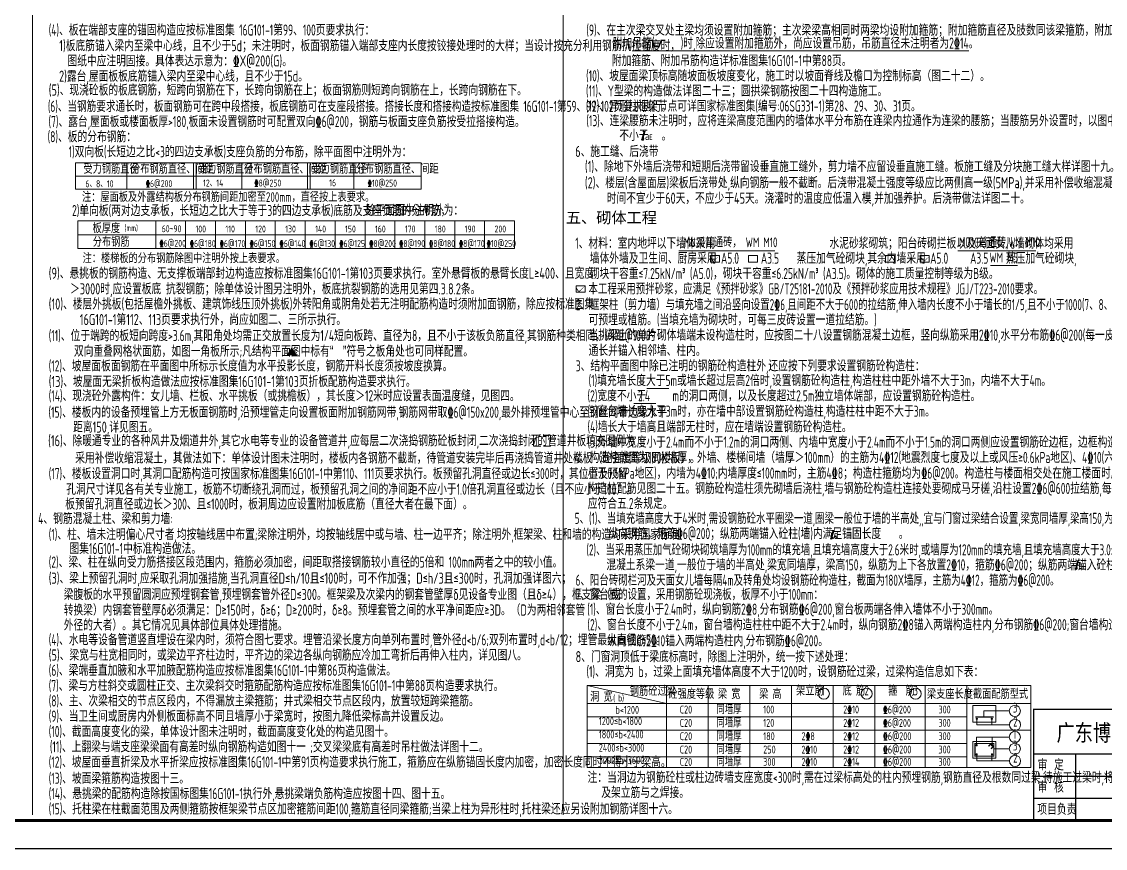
# Model space of a CAD drawing. Extents: x -129922 to 1190196, y -520662 to 139923.
# Drawn here: x -57610 to -18636, y -180559 to -150808 of the extents above; entities that cross this region are included whole.
import ezdxf
from ezdxf.enums import TextEntityAlignment as Align

# ---------------------------------------------------------------- set-up
doc = ezdxf.new("R2010")
doc.units = 0
doc.header["$LTSCALE"] = 1000
doc.header["$MEASUREMENT"] = 0
doc.linetypes.add('DASH', pattern=[0.35, 0.25, -0.1])
for name, color, linetype, lineweight in [('S-墙柱-COLU', 50, 'Continuous', 20), ('S-墙柱-REIN', 1, 'Continuous', 20), ('S-通用-TAB', 7, 'Continuous', 20), ('S-通用-TEXT', 7, 'Continuous', 20)]:
    doc.layers.add(name, color=color, linetype=linetype, lineweight=lineweight)
doc.layers.add('Y-云图图框', color=7, linetype='Continuous')
doc.styles.add('-黑体', font='', dxfattribs={"width": 0.8})
doc.styles.add('_YT_Name', font='', dxfattribs={"width": 0.8})
doc.styles.add('_YT_Sign_Text', font='ros.shx', dxfattribs={"width": 0.8, "bigfont": 'hztxt.shx'})
doc.styles.get("Standard").update_dxf_attribs({"font": 'gbenor.shx', "bigfont": 'gbcbig.shx'})
doc.styles.add('TSSD_Rein', font='tssdeng.shx', dxfattribs={"width": 0.7, "bigfont": 'hztxt.shx'})
doc.styles.get('-黑体').set_extended_font_data('SimHei')
doc.styles.get('_YT_Name').set_extended_font_data('SimHei')

# ---------------------------------------------------------------- blocks, each defined once
blk = doc.blocks.new('ECMCTK_A1_横_单行图名--0')
for p, q in [((573, 34), (813, 34)), ((588, 34), (588, 10)), ((573, 26), (813, 26)), ((573, 18), (689.96, 18))]:
    blk.add_line(p, q)
at = {"color": 4}
blk.add_lwpolyline([(0, 0), (841, 0), (841, 594), (0, 594)], close=True, dxfattribs=at)
for points, const_width in [([(25, 10), (831, 10), (831, 584), (25, 584)], 1), ([(573, 10), (831, 10), (831, 50), (573, 50)], 0.45)]:
    blk.add_lwpolyline(points, close=True, dxfattribs=dict(const_width=const_width))
at = {"const_width": 0.45}
blk.add_lwpolyline([(573, 10), (573, 50.01), (813, 50.01)], dxfattribs=at)
at = {"style": '_YT_Sign_Text', "width": 0.8}
for s, p in [('审  定', (574.41, 28.05)), ('审  核', (574.41, 20.05)), ('项目负责', (574.27, 12.05))]:
    blk.add_text(s, height=4, dxfattribs=at).set_placement(p)
at = {"color": 80, "flags": 3}
for tag, height, p in [('YTHQINS', 3, (34.31, 585.5)), ('ECMCKEY', 3, (292.07, 288.23)), ('YTTQINS', 5.62, (848.03, 12.81)), ('YTFRAME', 3, (652.76, 5.84)), ('YTBARCODE_T1', 3, (749.78, 5.95))]:
    blk.add_attdef(tag, text='', height=height, dxfattribs=at).set_placement(p, align=Align.MIDDLE_CENTER)
for tag, height, style, width, p in [('证书编号', 4, '_YT_Sign_Text', 0.8, (708.87, 43.81)), ('审查批准号', 4, '_YT_Sign_Text', 0.8, (761.06, 43.81)), ('工程号', 4, '_YT_Sign_Text', 0.5, (804.08, 44.12)), ('设计单位', 6, '_YT_Name', 0.8, (623.75, 38.6)), ('建设单位', 4, '_YT_Sign_Text', 0.8, (734.96, 36.11)), ('阶段', 4, '_YT_Sign_Text', 0.8, (804.08, 35.81)), ('项目号', 4, '_YT_Sign_Text', 0.5, (822.08, 33.72)), ('项目名称', 4, '_YT_Sign_Text', 0.8, (734.96, 28.11)), ('专业', 4, '_YT_Sign_Text', 0.8, (804.08, 27.31)), ('图纸编号', 4, '_YT_Sign_Text', 0.5, (803.93, 19.36)), ('图纸名称', 4.5, '_YT_Name', 0.8, (735.39, 15.06)), ('出图比例', 4.2, '_YT_Sign_Text', 0.8, (681.82, 11.78)), ('日期', 4, '_YT_Sign_Text', 0.5, (803.88, 12.13)), ('版本号', 4, '_YT_Sign_Text', 0.8, (822.08, 13))]:
    blk.add_attdef(tag, text='', height=height, dxfattribs=dict(style=style, width=width)).set_placement(p, align=Align.CENTER)
at = {"style": '_YT_Sign_Text', "width": 0.8, "flags": 3}
for tag, p, height in [('[审定人]', (590.95, 27.81), 4.1), ('{审定人}', (605.87, 26.45), 6.24), ('[校对人]', (642.23, 27.82), 4.1), ('{校对人}', (658.35, 26.53), 6.24), ('[审核人]', (591.01, 19.76), 4.1), ('{审核人}', (606.98, 18.44), 6.24), ('[设计人]', (642.47, 20.21), 4.1), ('{设计人}', (658.48, 18.54), 6.24), ('[项目负责人]', (590.78, 12.01), 4.1), ('{项目负责人}', (608.28, 10.72), 6.24), ('[专业负责人]', (642.74, 11.77), 4.1), ('{专业负责人}', (658.58, 10.36), 6.24)]:
    blk.add_attdef(tag, p, '', height=height, dxfattribs=at)
at = {"color": 80, "flags": 3}
for tag, p in [('YTBZSIT', (25, 10)), ('EXT_TK_LEFT', (25, 10)), ('YTQRCODE', (551.04, 11.91))]:
    blk.add_attdef(tag, p, '', height=3, dxfattribs=at)
blk = doc.blocks.new('对号')
at = {"color": 1}
blk.add_lwpolyline([(13, 149, 31.2, 25.2, 0), (98, 20, 25.2, 0, 0), (346, 251, 0, 0, 0)], format="xyseb", dxfattribs=at)
blk = doc.blocks.new('L')
blk.add_hatch(color=256).paths.add_polyline_path([(729, 1457), (517, 1424), (520, 1401), (546, 1406), (559, 1406), (573, 1406), (589, 1401), (606, 1393), (610, 1377), (608, 1358), (402, 654), (396, 630), (402, 603), (409, 589), (425, 574), (450, 570), (481, 576), (511, 593), (538, 613), (563, 638), (581, 656), (600, 683), (620, 708), (604, 732), (591, 716), (579, 697), (563, 675), (542, 652), (524, 640), (509, 640), (499, 652), (499, 671), (503, 689)])
blk.add_lwpolyline([(517, 1424), (729, 1457), (503, 689), (499, 671), (499, 652), (509, 640), (524, 640), (542, 652), (563, 675), (579, 697), (591, 716), (604, 732), (620, 708), (600, 683), (581, 656), (563, 638), (538, 613), (511, 593), (481, 576), (450, 570), (425, 574), (409, 589), (402, 603), (396, 630), (402, 654), (608, 1358), (610, 1377), (606, 1393), (589, 1401), (573, 1406), (559, 1406), (546, 1406), (520, 1401), (517, 1424)])
blk = doc.blocks.new('LaE')
at = {"xscale": 0.362879999956931, "yscale": 0.362879999956931, "zscale": 0.362879999956931, "rotation": 4.997341366769869e-08}
blk.add_blockref('L', (79553, 21072), dxfattribs=at)
at = {"style": 'TSSD_Rein', "width": 0.7}
for s, height, p in [('a', 300, (79894, 21278)), ('E', 200, (80031, 21278))]:
    blk.add_text(s, height=height, rotation=0, dxfattribs=at).set_placement(p, align=Align.CENTER)
blk = doc.blocks.new('La')
at = {"xscale": 0.362879999956931, "yscale": 0.362879999956931, "zscale": 0.362879999956931, "rotation": 4.997341366769868e-08}
blk.add_blockref('L', (55755, 21072), dxfattribs=at)
at = {"style": 'TSSD_Rein', "width": 0.7}
blk.add_text('a', height=300, rotation=0, dxfattribs=at).set_placement((56095, 21278), align=Align.CENTER)

msp = doc.modelspace()

# ---------------------------------------------------------------- hatches: boundary and pattern name
at = {"layer": 'S-通用-TEXT'}
msp.add_hatch(color=1, dxfattribs=at).paths.add_polyline_path([(-47750.5, -162806), (-47732.3, -162806), (-47895.8, -162551.9), (-48059.3, -162806)])

# ---------------------------------------------------------------- linework, layer by layer
at = {"layer": 'S-墙柱-COLU', "ltscale": 800}
for p, q in [((-23396.9, -175416.2), (-22574.4, -175416.2)), ((-23396.9, -176016.5), (-23396.9, -175416.2)), ((-22574.4, -175416.2), (-22574.4, -176016.5)), ((-22574.4, -176016.5), (-23396.9, -176016.5)), ((-23396.9, -176714.8), (-22574.4, -176714.8)), ((-23396.9, -177315.1), (-23396.9, -176714.8)), ((-22574.4, -176714.8), (-22574.4, -177315.1)), ((-22574.4, -177315.1), (-23396.9, -177315.1))]:
    msp.add_line(p, q, dxfattribs=at)
at = {"layer": 'S-墙柱-REIN', "const_width": 45}
for points in [[(-23316.2, -175834), (-22655.9, -175834)], [(-22838.5, -176890.5), (-22735.3, -176787.3), (-22646.9, -176787.3), (-22646.9, -177242.6), (-23324.4, -177242.6), (-23324.4, -176787.3), (-22646.9, -176787.3), (-22646.9, -176875.7), (-22750.1, -176978.9)]]:
    msp.add_lwpolyline(points, dxfattribs=at)
at = {"layer": 'S-墙柱-REIN', "const_width": 40}
for points in [[(-23277.4, -175900.9, 1), (-23237.4, -175900.9, 1)], [(-22737.8, -175902.3, 1), (-22697.8, -175902.3, 1)], [(-23281.9, -176849.8, 1), (-23241.9, -176849.8, 1)], [(-22729.4, -176849.8, 1), (-22689.4, -176849.8, 1)], [(-23281.9, -177180.1, 1), (-23241.9, -177180.1, 1)], [(-22729.4, -177180.1, 1), (-22689.4, -177180.1, 1)]]:
    msp.add_lwpolyline(points, format="xyb", close=True, dxfattribs=at)
at = {"layer": 'S-通用-TAB'}
for p, q in [((-57217.4, -122159.4), (-57217.4, -179359.4)), ((-57217.4, -122159.4), (-57217.4, -179277.4)), ((-38130.4, -122159.4), (-38130.4, -179359.4)), ((-55672.3, -156840.5), (-55672.3, -155890.5)), ((-55671.8, -155890), (-43247.4, -155890)), ((-53827.9, -156840.5), (-53827.9, -155890)), ((-51425.7, -156840.5), (-51425.7, -155890)), ((-51331.8, -156840.5), (-51331.8, -155890)), ((-49692.1, -156840.5), (-49692.1, -155890)), ((-47325.7, -156840.5), (-47325.7, -155890.5)), ((-47231.8, -156840.5), (-47231.8, -155890.5)), ((-45659.9, -155890), (-45659.9, -156840.5)), ((-43247.4, -155890), (-43246.9, -155890.5)), ((-43247.4, -155890), (-43246.9, -155890.5)), ((-43247.4, -155890), (-43246.9, -155890.5)), ((-43246.9, -156840.5), (-43246.9, -155890.5)), ((-54619, -156202.3), (-54618.5, -156201.8)), ((-54619, -156202.3), (-54618.5, -156201.8)), ((-55672.3, -156370.7), (-43246.9, -156370.7)), ((-55672.3, -156840.5), (-43246.9, -156840.5)), ((-55594.6, -157978.4), (-55594.1, -157977.9)), ((-55594.6, -157978.4), (-55594.6, -158974.7)), ((-55594.1, -157977.9), (-39883.3, -157977.9)), ((-55594.1, -157977.9), (-55594.1, -158974.2)), ((-52790.1, -157977.9), (-52790.1, -158975.2)), ((-51714.5, -157977.9), (-51714.5, -158975.2)), ((-50638.9, -157977.9), (-50638.9, -158975.2)), ((-49563.4, -157977.9), (-49563.4, -158975.2)), ((-48487.8, -157977.9), (-48487.8, -158975.2)), ((-47412.2, -157977.9), (-47412.2, -158975.2)), ((-46336.7, -157977.9), (-46336.7, -158975.2)), ((-45261.1, -157977.9), (-45261.1, -158975.2)), ((-44185.6, -157977.9), (-44185.6, -158975.2)), ((-43110, -157977.9), (-43110, -158975.2)), ((-42034.4, -157977.9), (-42034.4, -158975.2)), ((-40958.9, -157977.9), (-40958.9, -158975.2)), ((-39883.3, -157977.9), (-39883.3, -158975.2)), ((-55594.6, -158476.6), (-39883.3, -158476.6)), ((-55594.1, -158975.2), (-39883.3, -158975.2)), ((-37269.5, -174704.4), (-37269.5, -177647.9)), ((-37269.5, -174704.4), (-34421, -175344.4)), ((-37269.5, -174704.4), (-21312.6, -174704.4)), ((-34421, -174704.4), (-34421, -177647.9)), ((-32921, -174704.4), (-32921, -177647.9)), ((-31421, -174704.4), (-31421, -177647.9)), ((-29921, -174704.4), (-29921, -177647.9)), ((-28421, -174704.4), (-28421, -177647.9)), ((-26921, -174704.4), (-26921, -177647.9)), ((-25121, -174704.4), (-25121, -177647.9)), ((-23621, -174704.4), (-23621, -177647.9)), ((-21312.6, -177647.9), (-21312.6, -174704.4)), ((-37269.5, -175344.4), (-21312.6, -175344.4)), ((-37269.5, -175824.4), (-23621, -175824.4)), ((-37269.5, -176304.4), (-21312.6, -176304.4)), ((-37269.5, -176784.4), (-23621, -176784.4)), ((-37269.5, -177264.4), (-23621, -177264.4)), ((-37269.5, -177647.9), (-23621, -177647.9)), ((-23621, -177647.9), (-21312.6, -177647.9))]:
    msp.add_line(p, q, dxfattribs=at)
at = {"layer": 'S-通用-TEXT', "ltscale": 800}
for p, q in [((-23002.4, -175613), (-22090.3, -175613)), ((-23002.4, -175834), (-23002.4, -175613)), ((-23256.1, -175930.4), (-23256.1, -176114.1)), ((-23256.1, -176114.1), (-22081.5, -176114.1)), ((-22719.2, -175928.3), (-22719.2, -176114.1)), ((-23270.8, -176869.5), (-23270.8, -176552.6)), ((-23270.8, -176552.6), (-22090.3, -176552.6)), ((-22707.1, -176869.7), (-22707.1, -176552.6)), ((-23256.1, -177199.2), (-23256.1, -177412.8)), ((-22719.2, -177197.5), (-22719.2, -177412.8)), ((-22090.6, -176977.6), (-22639.4, -176977.6)), ((-23256.1, -177412.8), (-22081.5, -177412.8))]:
    msp.add_line(p, q, dxfattribs=at)
at = {"layer": 'S-通用-TEXT'}
for points, const_width in [([(-35068.8, -151485), (-34929.6, -151485), (-34849.6, -151711.9), (-34689.6, -151711.9), (-34609.6, -151485), (-34463.8, -151485)], 50), ([(-47750.5, -162806), (-48059.3, -162806), (-47895.8, -162551.9), (-47732.3, -162806), (-48041.1, -162806)], 30)]:
    msp.add_lwpolyline(points, dxfattribs=dict(at, const_width=const_width))
at = {"layer": 'S-通用-TEXT', "color": 4}
for points in [[(-33979.2, -159056.6), (-30527.1, -159056.6)], [(-23946.5, -159056.6), (-21132.5, -159056.6)], [(-22770.5, -159583.8), (-21790.6, -159583.8)], [(-35124.5, -164005.9), (-34333.3, -164005.9)], [(-35590.2, -164544.5), (-34799, -164544.5)]]:
    msp.add_lwpolyline(points, dxfattribs=at)
at = {"layer": 'S-通用-TEXT', "color": 1}
for points in [[(-32833.3, -159225.3), (-32508.4, -159225.3), (-32508.4, -159459), (-32833.3, -159459)], [(-31473.6, -159225.3), (-31148.7, -159225.3), (-31148.7, -159459), (-31473.6, -159459)], [(-26544.1, -159225.3), (-26219.2, -159225.3), (-26219.2, -159459), (-26544.1, -159459)], [(-25294.3, -159225.3), (-24969.4, -159225.3), (-24969.4, -159459), (-25294.3, -159459)], [(-37670.7, -160315.8), (-37345.8, -160315.8), (-37345.8, -160549.5), (-37670.7, -160549.5)]]:
    msp.add_lwpolyline(points, close=True, dxfattribs=at)
at = {"layer": 'S-通用-TEXT', "linetype": 'DASH'}
for points in [[(-38587.1, -165694.1), (-39118.2, -165769.4), (-39207.8, -166085.1)], [(-39207.8, -166085.1), (-39207.8, -165694.1), (-38587.1, -165694.1), (-38587.1, -166085.1), (-39207.8, -166085.1)]]:
    msp.add_lwpolyline(points, dxfattribs=at)
at = {"layer": 'S-通用-TEXT'}
for centre in [(-28759.3, -174994.6), (-27219.2, -174994.6), (-25461.1, -174994.6), (-21890.3, -175613), (-21881.5, -176114.1), (-21890.3, -176552.6), (-21890.6, -176977.6), (-21881.5, -177412.8)]:
    msp.add_circle(centre, 200, dxfattribs=at)

# ---------------------------------------------------------------- block references
for name, p in [('LaE', (-115009.2, -176346.7)), ('对号', (-32833.3, -159459)), ('对号', (-25258.7, -159459)), ('对号', (-37670.7, -160549.5)), ('La', (-84412.2, -190706.5)), ('La', (-75615.5, -191796.2))]:
    msp.add_blockref(name, p, dxfattribs=at)
at = {"layer": 'Y-云图图框'}
ref = msp.add_blockref('ECMCTK_A1_横_单行图名--0', (-78510, -180559.4), dxfattribs=dict(at, xscale=100, yscale=100, zscale=100))
ref.add_attrib('设计单位', '广东博意建筑设计院有限公司', dxfattribs={"layer": '0', "height": 600, "style": '_YT_Name', "width": 0.8}).set_placement((-16135.4, -176699.3), align=Align.CENTER)

# ---------------------------------------------------------------- texts
at = {"layer": 'S-通用-TEXT', "ltscale": 99, "style": 'TSSD_Rein'}
for s, height, width, p in [('(4)、板在端部支座的锚固构造应按标准图集 16G101-1第99、100页要求执行：', 400, 0.65, (-56636.9, -151309.4)), ('附加%%U吊筋(      )时,除应设置附加箍筋外，尚应设置吊筋，吊筋直径未注明者为2\x8414%%U。 ', 400, 0.65, (-36350.6, -151782.6)), ('附加箍筋、附加吊筋构造详标准图集16G101-1中第88页。', 400, 0.65, (-36382.9, -152410.9)), ('(10)、坡屋面梁顶标高随坡面板坡度变化，施工时以坡面脊线及檐口为控制标高（图二十二）。', 400, 0.65, (-37309, -152956.2)), ('(11)、Y型梁的构造做法详图二十三；圆拱梁钢筋按图二十四构造施工。', 400, 0.65, (-37314.9, -153501.1)), ('(6)、当钢筋要求通长时，板面钢筋可在跨中段搭接，板底钢筋可在支座段搭接。搭接长度和搭接构造按标准图集 16G101-1第59、99~102页要求执行。', 400, 0.64, (-56668.1, -154056.5)), ('(12)、异形柱框架节点可详国家标准图集(编号:06SG331-1)第28、29、30、31页。', 400, 0.65, (-37317.9, -154044.9)), ('(7)、露台,屋面板或楼面板厚>180,板面未设置钢筋时可配置双向\x846@200，钢筋与板面支座负筋按受拉搭接构造。', 400, 0.65, (-56645.9, -154604.4)), ('(13)、连梁腰筋未注明时，应将连梁高度范围内的墙体水平分布筋在连梁内拉通作为连梁的腰筋；当腰筋另外设置时，以图中原位标示为准。 腰筋锚入墙内', 400, 0.65, (-37300.4, -154571.6)), ('(8)、板的分布钢筋：', 400, 0.65, (-56677.3, -155148.5)), ('不小于   。', 400, 0.65, (-36117.6, -155099.3)), ('1)双向板(长短边之比<3的四边支承板)支座负筋的分布筋，除平面图中注明外为：  ', 400, 0.65, (-55921.3, -155689.5)), ('2)单向板(两对边支承板，长短边之比大于等于3的四边支承板)底筋及支座负筋的分布筋， ', 400, 0.65, (-55797.5, -157805.8)), ('      ＞3000时,应设置板底 抗裂钢筋；除单体设计图另注明外，板底抗裂钢筋的选用见第四.3.8.2条。', 400, 0.7, (-56888.4, -160622.9)), ('本工程采用预拌砂浆，应满足《预拌砂浆》GB/T25181-2010及《预拌砂浆应用技术规程》JGJ/T223-2010要求。', 400, 0.63, (-37225.2, -160623.3)), ('2、框架柱（剪力墙）与填充墙之间沿竖向设置2\x846,且间距不大于600的拉结筋,伸入墙内长度不小于墙长的1/5,且不小于1000(7、8、9度时沿墙全长贯通)拉结筋', 400, 0.63, (-37676.7, -161191.5)), ('可预埋或植筋。(当填充墙为砌块时，可每三皮砖设置一道拉结筋。)', 400, 0.65, (-37220.6, -161736.5)), ('(11)、位于端跨的板短向跨度>3.6m,其阳角处均需正交放置长度为1/4短向板跨、直径为8，且不小于该板负筋直径,其钢筋种类相同，间距@100的', 400, 0.65, (-56636.9, -162306.9)), ('当挑梁上的单片砌体墙端未设构造柱时，应按图二十八设置钢筋混凝土边框，竖向纵筋采用2\x8410,水平分布筋\x846@200(每一皮砖设置),作为拉接筋在墙体内', 400, 0.65, (-37220.6, -162288.2)), ('通长并锚入相邻墙、柱内。', 400, 0.65, (-37220.6, -162842)), ('(12)、坡屋面板面钢筋在平面图中所标示长度值为水平投影长度，钢筋开料长度须按坡度换算。', 400, 0.65, (-56636.9, -163397)), ('3、结构平面图中除已注明的钢筋砼构造柱外,还应按下列要求设置钢筋砼构造柱：', 400, 0.65, (-37681.1, -163393.5)), ('(14)、现浇砼外露构件：女儿墙、栏板、水平挑板（或挑檐板），其长度＞12米时应设置表面温度缝，见图四。', 400, 0.65, (-56636.9, -164472.8)), ('(2)宽度不小于      m的洞口两侧，以及长度超过2.5m独立墙体端部，应设置钢筋砼构造柱。', 400, 0.65, (-37259.2, -164471.5)), ('(3)窗台墙长度大于3m时，亦在墙中部设置钢筋砼构造柱,构造柱柱中距不大于3m。', 400, 0.65, (-37259.2, -165029.1)), ('(4)墙长大于墙高且端部无柱时，应在墙端设置钢筋砼构造柱。', 400, 0.65, (-37259.2, -165587)), ('(5)外墙中宽度小于2.4m而不小于1.2m的洞口两侧、内墙中宽度小于2.4m而不小于1.5m的洞口两侧应设置钢筋砼边框，边框构造详图二十八。', 400, 0.65, (-37259.2, -166138.9)), ('构造柱配筋见图二十五。钢筋砼构造柱须先砌墙后浇柱,墙与钢筋砼构造柱连接处要砌成马牙槎,沿柱设置2\x846@600拉结筋,每边伸入墙内长度的要求', 400, 0.65, (-37249.2, -167805.4)), ('应符合五.2条规定。', 400, 0.65, (-37249.2, -168346.7)), ('5、(1)、当填充墙高度大于4米时,需设钢筋砼水平圈梁一道,圈梁一般位于墙的半高处,,宜与门窗过梁结合设置,梁宽同墙厚,梁高150,为上下各放置2\x8412', 400, 0.63, (-37719.9, -168883.8)), ('(1)、柱、墙未注明偏心尺寸者,均按轴线居中布置;梁除注明外，均按轴线居中或与墙、柱一边平齐；除注明外,框架梁、柱和墙的构造均采用国家标准', 400, 0.65, (-56636.9, -169461.4)), ('纵向钢筋，箍筋\x846@200；纵筋两端锚入砼柱(墙)内满足锚固长度    。', 400, 0.65, (-36511, -169430.8)), ('图集16G101-1中标准构造做法。', 400, 0.65, (-55891.6, -169970.9)), ('(2)、当采用蒸压加气砼砌块砌筑墙厚为100mm的填充墙,且填充墙高度大于2.6米时,或墙厚为120mm的填充墙,且填充墙高度大于3.0米时,需设水平钢筋', 400, 0.63, (-37296.6, -170016.1)), ('(2)、梁、柱在纵向受力筋搭接区段范围内，箍筋必须加密，间距取搭接钢筋较小直径的5倍和 100mm两者之中的较小值。', 400, 0.65, (-56635.6, -170457)), ('混凝土系梁一道,一般位于墙的半高处,梁宽同墙厚，梁高150，纵筋为上下各放置2\x8410，箍筋\x846@200；纵筋两端锚入砼柱(墙)内满足锚固长度  。', 400, 0.65, (-36582.7, -170555.8)), ('7、窗台板的设置，采用钢筋砼现浇板，板厚不小于100mm：', 400, 0.63, (-37688, -171618.8)), ('(1)、窗台长度小于2.4m时，纵向钢筋2\x848,分布钢筋\x846@200,窗台板两端各伸入墙体不小于300mm。', 400, 0.65, (-37269.5, -172154.5)), ('(2)、窗台长度不小于2.4m，窗台墙构造柱柱中距不大于2.4m时，纵向钢筋2\x848锚入两端构造柱内,分布钢筋\x846@200;窗台墙构造柱柱中距2.4~3m时，', 400, 0.65, (-37262.6, -172709.4)), ('(4)、水电等设备管道竖直埋设在梁内时，须符合图七要求。埋管沿梁长度方向单列布置时,管外径d<b/6;双列布置时,d<b/12；埋管最大直径d≤50。', 400, 0.65, (-56636.9, -173252.7)), ('纵向钢筋2\x8410锚入两端构造柱内,分布钢筋\x846@200。', 400, 0.65, (-36555.4, -173289.5)), ('(6)、梁端垂直加腋和水平加腋配筋构造应按标准图集16G101-1中第86页构造做法。', 400, 0.65, (-56636.6, -174352.7)), ('(1)、洞宽为 b，过梁上面填充墙体高度不大于1200时，设钢筋砼过梁，过梁构造信息如下表：', 400, 0.65, (-37296.4, -174399.6)), ('(7)、梁与方柱斜交或圆柱正交、主次梁斜交时箍筋配筋构造应按标准图集16G101-1中第88页构造要求执行。', 400, 0.65, (-56636.6, -174902.7)), ('截面配筋型式', 350, 0.7, (-23395.3, -175179.1)), ('(8)、主、次梁相交的节点区段内，不得漏放主梁箍筋；井式梁相交节点区段内，放置较短跨梁箍筋。', 400, 0.65, (-56636.6, -175452.7)), ('(9)、当卫生间或厨房内外侧板面标高不同且墙厚小于梁宽时，按图九降低梁标高并设置反边。', 400, 0.65, (-56636.6, -176002.7)), ('(10)、截面高度变化的梁，单体设计图未注明时，截面高度变化处的构造见图十。', 400, 0.65, (-56636.9, -176552.7)), ('(11)、上翻梁与端支座梁梁面有高差时纵向钢筋构造如图十一 ;交叉梁梁底有高差时吊柱做法详图十二。', 400, 0.65, (-56597, -177102.7)), ('(12)、坡屋面垂直折梁及水平折梁应按标准图集16G101-1中第91页构造要求执行施工，箍筋应在纵筋锚固长度内加密，加密长度同时不得小于梁高。', 400, 0.65, (-56636.9, -177652.7)), ('(13)、坡面梁箍筋构造按图十三。', 400, 0.65, (-56636.9, -178238.9)), ('注：当洞边为钢筋砼柱或柱边砖墙支座宽度<300时,需在过梁标高处的柱内预埋钢筋,钢筋直径及根数同过梁,待施工过梁时,将过梁底筋', 400, 0.65, (-37258.7, -178206.1)), ('(14)、悬挑梁的配筋构造除按国标图集16G101-1执行外,悬挑梁端负筋构造应按图十四、图十五。', 400, 0.65, (-56636.9, -178788.9)), ('(15)、托柱梁在柱截面范围及两侧箍筋按框架梁节点区加密箍筋间距100,箍筋直径同梁箍筋;当梁上柱为异形柱时,托柱梁还应另设附加钢筋详图十六。', 400, 0.65, (-56636.9, -179338.9))]:
    msp.add_text(s, height=height, rotation=0, dxfattribs=dict(at, width=width)).set_placement(p)
at = {"layer": 'S-通用-TEXT', "color": 7, "ltscale": 99, "style": 'TSSD_Rein'}
for s, width, p in [('(9)、在主次梁交叉处主梁均须设置附加箍筋；主次梁梁高相同时两梁均设附加箍筋；附加箍筋直径及肢数同该梁箍筋，附加箍筋根数为每侧3根；图中画出', 0.65, (-37300.6, -151313.5)), ('1、材料：室内地坪以下墙体采用                          水泥砂浆砌筑；阳台砖砌拦板以及天面女儿墙砌体均采用                       ,水泥砂浆砌筑;室内地坪以上', 0.65, (-37700.6, -158981.1)), ('距离150,详见图五。', 0.7, (-55759.2, -165598.3))]:
    msp.add_text(s, height=400, rotation=0, dxfattribs=dict(at, width=width)).set_placement(p)
at = {"layer": 'S-通用-TEXT', "color": 6, "ltscale": 99, "style": 'TSSD_Rein'}
for s, width, p in [('1)板底筋锚入梁内至梁中心线，且不少于5d；未注明时，板面钢筋锚入端部支座内长度按铰接处理时的大样；当设计按充分利用钢筋抗拉强度时，', 0.7, (-56258.4, -151871.9)), ('图纸中应注明固接。具体表达示意为：\x84X@200(G)。', 0.7, (-55962, -152421.9)), ('2)露台,屋面板板底筋锚入梁内至梁中心线，且不少于15d。', 0.7, (-56265.3, -152971.9)), ('4、构造柱截面为180X墙厚，外墙、楼梯间墙（墙厚＞100mm）的主筋为4\x8412(地震烈度七度及以上或风压≥0.6kPa地区)、4\x8410(六度及非抗震区且风压', 0.65, (-37722.3, -166691.7)), ('小于0.6kPa地区)，内墙为4\x8410;内墙厚度≤100mm时，主筋4\x848；构造柱箍筋均为\x846@200。构造柱与楼面相交处在施工楼面时应留出相应插筋,', 0.65, (-37249.2, -167255.4))]:
    msp.add_text(s, height=400, rotation=0, dxfattribs=dict(at, width=width)).set_placement(p)
at = {"layer": 'S-通用-TEXT', "style": 'TSSD_Rein'}
for s, height, width, p in [('(5)、现浇砼板的板底钢筋，短跨向钢筋在下，长跨向钢筋在上；板面钢筋则短跨向钢筋在上，长跨向钢筋在下。', 400, 0.7, (-56636.7, -153468.2)), ('6、施工缝、后浇带', 400, 0.7, (-37700.6, -155676.6)), ('受力钢筋直径', 350, 0.7, (-55386.5, -156280.9)), ('分布钢筋直径、间距', 350, 0.7, (-53674.7, -156280.9)), ('受力钢筋直径', 350, 0.7, (-51270.9, -156280.9)), ('分布钢筋直径、间距', 350, 0.7, (-49603.7, -156280.9)), ('受力钢筋直径', 350, 0.7, (-47188, -156280.9)), ('分布钢筋直径、间距', 350, 0.7, (-45593.5, -156280.9)), ('(1)、除地下外墙后浇带和短期后浇带留设垂直施工缝外，剪力墙不应留设垂直施工缝。板施工缝及分块施工缝大样详图十九。', 400, 0.7, (-37352.1, -156221.4)), ('(2)、楼层(含屋面层)梁板后浇带处,纵向钢筋一般不截断。后浇带混凝土强度等级应比两侧高一级(5MPa),并采用补偿收缩混凝土，后浇带的封闭', 400, 0.7, (-37353.5, -156803.2)), ('     注：屋面板及外露结构板分布钢筋间距加密至200mm，直径按上表要求。', 350, 0.7, (-56183.4, -157295.3)), ('时间不宜少于60天，不应少于45天。浇灌时的温度应低温入模,并加强养护。后浇带做法详图二十。', 400, 0.7, (-36566.1, -157363.7)), ('除平面图中注明外为：  ', 400, 0.7, (-45232.8, -157793.1)), ('板厚度', 350, 0.7, (-55058.6, -158419.2)), ('(mm)', 228.57, 0.7, (-53914, -158346.6)), (' 分布钢筋 ', 350, 0.7, (-55200.3, -158907.5)), ('     注：楼梯板的分布钢筋除图中注明外按上表要求。', 350, 0.7, (-56162.2, -159498.9)), ('双向重叠网格状面筋，如图一角板所示;凡结构平面图中标有“  ”符号之板角处也可同样配置。', 400, 0.7, (-55728.6, -162867.6)), ('(16)、除暖通专业的各种风井及烟道井外,其它水电等专业的设备管道井,应每层二次浇捣钢筋砼板封闭,二次浇捣封闭的管道井板填充图例为', 400, 0.7, (-56658.8, -166089.3)), ('采用补偿收缩混凝土，其做法如下：单体设计图未注明时，楼板内各钢筋不截断，待管道安装完毕后再浇捣管道井处楼板（砼强度等级同楼板）。', 400, 0.65, (-55684.9, -166710.8)), ('(17)、楼板设置洞口时,其洞口配筋构造可按国家标准图集16G101-1中第110、111页要求执行。板预留孔洞直径或边长≤300时，其位置及预留', 400, 0.65, (-56636.9, -167274.3)), ('8、门窗洞顶低于梁底标高时，除图上注明外，统一按下述处理：', 400, 0.7, (-37688, -173860.9)), ('洞 宽', 350, 0.7, (-37164.4, -175277.5)), ('钢筋砼过梁', 350, 0.7, (-35737.8, -175073)), ('砼强度等级', 350, 0.7, (-34352, -175179.1)), ('梁 宽', 350, 0.7, (-32567.5, -175179.1)), ('梁 高', 350, 0.7, (-31085.5, -175179.1)), ('梁支座长度', 350, 0.7, (-25052, -175179.1)), ('(  )', 240, 0.7, (-36337.5, -175277.5)), ('b', 240, 0.7, (-36156, -175269.6)), ('同墙厚', 320, 0.7, (-32624.8, -175725.7)), ('\x846@200', 282.18, 0.7, (-26629.9, -175707.3)), ('b<1200', 287, 0.7, (-36255, -175718.4)), ('100', 286.53, 0.7, (-30939.8, -175707.3)), ('2\x8410', 286.53, 0.7, (-28063.1, -175707.3)), ('300', 286.53, 0.7, (-24639.8, -175707.3)), ('同墙厚', 320, 0.7, (-32624.8, -176205.7)), ('120', 286.53, 0.7, (-30939.8, -176187.3)), ('2\x8412', 286.53, 0.7, (-28063.1, -176187.3)), ('\x846@200', 282.18, 0.7, (-26629.9, -176187.3)), ('300', 286.53, 0.7, (-24639.8, -176187.3)), ('同墙厚', 320, 0.7, (-32624.8, -176685.7)), ('180', 286.53, 0.7, (-30939.8, -176667.3)), ('2\x848', 286.53, 0.7, (-29563.1, -176667.3)), ('2\x8412', 286.53, 0.7, (-28063.1, -176667.3)), ('\x846@200', 286.53, 0.7, (-26629.9, -176667.3)), ('300', 286.53, 0.7, (-24639.8, -176667.3)), ('同墙厚', 320, 0.7, (-32624.8, -177165.7)), ('250', 286.53, 0.7, (-30939.8, -177147.3)), ('2\x8410', 282.18, 0.7, (-29563.1, -177147.3)), ('2\x8412', 286.53, 0.7, (-28063.1, -177147.3)), ('\x846@200', 286.53, 0.7, (-26629.9, -177147.3)), ('300', 286.53, 0.7, (-24639.8, -177147.3)), ('同墙厚', 320, 0.7, (-32624.8, -177608.6)), ('300', 286.53, 0.7, (-30939.8, -177590.2)), ('2\x8410', 282.18, 0.7, (-29563.1, -177590.2)), ('2\x8414', 286.53, 0.7, (-28063.1, -177590.2)), ('\x846@200', 286.53, 0.7, (-26629.9, -177590.2)), ('300', 286.53, 0.7, (-24639.8, -177590.2)), ('及架立筋与之焊接。', 400, 0.7, (-36761.1, -178749.8))]:
    msp.add_text(s, height=height, rotation=0, dxfattribs=dict(at, width=width)).set_placement(p)
at = {"layer": 'S-通用-TEXT', "color": 7, "style": 'TSSD_Rein'}
for s, height, width, p in [('6、8、10', 250, 0.7, (-55318.4, -156768.1)), ('\x846@200', 250, 0.7, (-53144.8, -156762.1)), ('12、14', 250, 0.7, (-51085.8, -156741.8)), ('\x848@250', 250, 0.7, (-49240.8, -156741.8)), ('16', 250, 0.7, (-46550.3, -156734.6)), ('\x8410@250', 250, 0.7, (-45165.7, -156746.1)), ('60~90', 250, 0.7, (-52574.8, -158387.5)), ('100', 250, 0.7, (-51356.9, -158394.8)), ('110', 250, 0.7, (-50281.3, -158394.8)), ('120', 250, 0.7, (-49205.7, -158394.8)), ('130', 250, 0.7, (-48130.2, -158394.8)), ('140', 250, 0.7, (-47054.6, -158394.8)), ('150', 250, 0.7, (-45979.1, -158394.8)), ('160', 250, 0.7, (-44903.5, -158394.8)), ('170', 250, 0.7, (-43827.9, -158394.8)), ('180', 250, 0.7, (-42752.4, -158394.8)), ('190', 250, 0.7, (-41676.8, -158394.8)), ('200', 250, 0.7, (-40601.2, -158394.8)), ('\x846@200', 250, 0.7, (-52654.3, -158910.5)), ('\x846@180', 250, 0.7, (-51562.5, -158919)), ('\x846@170', 250, 0.7, (-50486.9, -158919)), ('\x846@150', 250, 0.7, (-49411.4, -158919)), ('\x846@140', 250, 0.7, (-48335.8, -158919)), ('\x846@130', 250, 0.7, (-47260.2, -158919)), ('\x846@125', 250, 0.7, (-46184.7, -158919)), ('\x848@200', 250, 0.7, (-45109.1, -158919)), ('\x848@190', 250, 0.7, (-44033.6, -158919)), ('\x848@180', 250, 0.7, (-42958, -158919)), ('\x848@170', 250, 0.7, (-41882.4, -158919)), ('\x8410@250', 250, 0.7, (-40886.6, -158919)), ('墙体外墙及卫生间、厨房采用 A5.0     A3.5    蒸压加气砼砌块,其余内墙采用 A5.0     A3.5    蒸压加气砼砌块,        专用砌筑砂浆砌筑；', 400, 0.65, (-37178, -159521.3)), ('砌块干容重≤7.25kN/m\x8c3 \x8d(A5.0)，砌块干容重≤6.25kN/m\x8c3 \x8d(A3.5)。砌体的施工质量控制等级为B级。', 400, 0.65, (-37178, -160071.3)), ('(15)、楼板内的设备预埋管上方无板面钢筋时,沿预埋管走向设置板面附加钢筋网带,钢筋网带取\x846@150x200,最外排预埋管中心至钢丝网带边缘水平', 400, 0.65, (-56645.7, -165064.6))]:
    msp.add_text(s, height=height, rotation=0, dxfattribs=dict(at, width=width)).set_placement(p)
at = {"layer": 'S-通用-TEXT', "ltscale": 99, "style": '-黑体'}
msp.add_text('五、砌体工程', height=400, rotation=0, dxfattribs=at).set_placement((-38036.7, -158060.6))
at = {"layer": 'S-通用-TEXT', "color": 4, "style": 'TSSD_Rein', "width": 0.7}
for s, p in [('MU20普通砖， WM M10', (-33791.9, -158925.1)), ('MU10普通砖,WM M10', (-23901.3, -158925.1)), ('WM M5', (-22804.9, -159471.7))]:
    msp.add_text(s, height=350, rotation=0, dxfattribs=at).set_placement(p)
at = {"layer": 'S-通用-TEXT', "color": 7, "linetype": 'Continuous', "style": 'TSSD_Rein', "width": 0.7}
for s, p in [('(9)、悬挑板的钢筋构造、无支撑板端部封边构造应按标准图集16G101-1第103页要求执行。室外悬臂板的悬臂长度L≥400、且宽度', (-56636.9, -160062.9)), ('(10)、楼层外挑板(包括屋檐外挑板、建筑饰线压顶外挑板)外转阳角或阴角处若无注明配筋构造时须附加面钢筋，除应按标准图集', (-56636.9, -161168.9)), (' 16G101-1第112、113页要求执行外，尚应如图二、三所示执行。', (-55688.1, -161728.9)), ('(13)、坡屋面无梁折板构造做法应按标准图集16G101-1第103页折板配筋构造要求执行。', (-56636.9, -163956.4)), ('(3)、梁上预留孔洞时,应采取孔洞加强措施,当孔洞直径D≤h/10且≤100时，可不作加强；D≤h/3且≤300时，孔洞加强详图六；', (-56636.9, -171038)), ('梁腹板的水平预留圆洞应预埋钢套管,预埋钢套管外径D≤300。框架梁及次梁内的钢套管壁厚δ见设备专业图（且δ≥4），框支梁（或', (-56096.5, -171622.6)), ('转换梁）内钢套管壁厚δ必须满足：D≥150时，δ≥6；D≥200时，δ≥8。预埋套管之间的水平净间距应≥3D。（D为两相邻套管', (-56096.5, -172182.6)), ('外径的大者）。其它情况见具体部位具体处理措施。', (-56096.5, -172722.6)), ('(5)、梁宽与柱宽相同时，或梁边平齐柱边时，平齐边的梁边各纵向钢筋应冷加工弯折后再伸入柱内，详见图八。', (-56637.2, -173802.7))]:
    msp.add_text(s, height=400, dxfattribs=at).set_placement(p)
at = {"layer": 'S-通用-TEXT', "color": 4, "ltscale": 99, "style": 'TSSD_Rein', "width": 0.65}
for s, p in [('(1)填充墙长度大于5m或墙长超过层高2倍时,设置钢筋砼构造柱,构造柱柱中距外墙不大于3m，内墙不大于4m。', (-37220.6, -163922.1)), ('2.4', (-35440.4, -164467.8))]:
    msp.add_text(s, height=400, rotation=0, dxfattribs=at).set_placement(p)
at = {"layer": 'S-通用-TEXT', "color": 2, "ltscale": 99, "style": 'TSSD_Rein'}
for s, width, p in [('孔洞尺寸详见各有关专业施工，板筋不切断绕孔洞而过，板预留孔洞之间的净间距不应小于1.0倍孔洞直径或边长（且不应小于100）。', 0.65, (-56006.3, -167834.3)), ('板预留孔洞直径或边长＞300、且≤1000时，板洞周边应设置附加板底筋（直径大者在最下面）。', 0.65, (-56044.7, -168368.4)), ('4、钢筋混凝土柱、梁和剪力墙: ', 0.65, (-57015.5, -168892.1)), ('6、阳台砖砌栏河及天面女儿墙每隔4m及转角处均设钢筋砼构造柱，截面为180X墙厚，主筋为4\x8412，箍筋为\x846@200。', 0.63, (-37688, -171110.9))]:
    msp.add_text(s, height=400, rotation=0, dxfattribs=dict(at, width=width)).set_placement(p)
at = {"layer": 'S-通用-TEXT', "style": 'TSSD_Rein', "width": 0.7}
for s, height, p in [('架立筋', 350, (-29759.3, -175165.7)), ('1', 350, (-28838.7, -175160.3)), ('底 筋 ', 350, (-28085.5, -175165.7)), ('2', 350, (-27298.5, -175160.3)), ('箍  筋 ', 350, (-26448.1, -175165.7)), ('3', 350, (-25540.5, -175160.3)), ('3', 350, (-21958.1, -175778.7)), ('1200≤b<1800', 287, (-36854.1, -176209.5)), ('2', 350, (-21949.3, -176279.8)), ('1800≤b<2400', 287, (-36854.1, -176689.5)), ('1', 350, (-21958.1, -176718.3)), ('2400≤b<3000', 287, (-36854.1, -177169.5)), ('3', 350, (-21958.4, -177143.3)), ('3000≤b<3600', 287, (-36854.1, -177612.3)), ('2', 350, (-21949.3, -177578.5))]:
    msp.add_text(s, height=height, rotation=0, dxfattribs=at).set_placement(p, align=Align.BOTTOM_LEFT)
at = {"layer": 'S-通用-TEXT', "color": 2, "style": 'TSSD_Rein', "width": 0.7}
for p in [(-33939.8, -175707.3), (-33939.8, -176187.3), (-33939.8, -176667.3), (-33939.8, -177147.3), (-33939.8, -177590.2)]:
    msp.add_text('C20', height=286.53, rotation=0, dxfattribs=at).set_placement(p)

doc.saveas('drawing.dxf')
